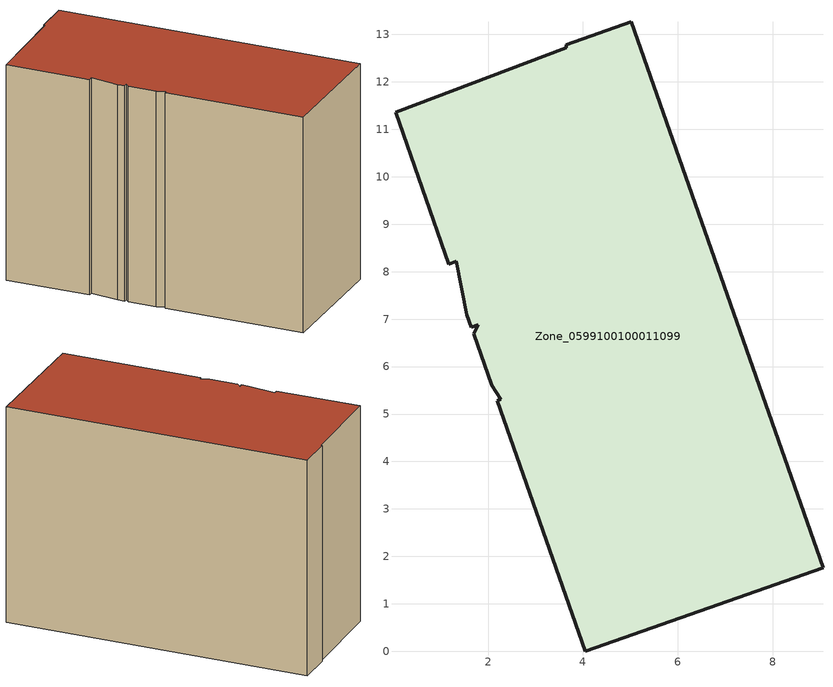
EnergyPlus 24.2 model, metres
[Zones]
Zone_0599100100011099
 floor ground (C_G): 2.19,5.28 2.27,5.32 2.08,5.61 1.69,6.69 1.79,6.88 1.65,6.83 1.55,7.09 1.33,8.22 1.18,8.16 0.05,11.36 3.65,12.71 3.65,12.79 5.02,13.27 9.06,1.76 4.05,0 z0
 wall outside (C_F): 4.05,0 9.06,1.76 5.02,13.27 3.65,12.79 3.65,12.71 0.05,11.36 1.18,8.16 1.33,8.22 1.55,7.09 1.65,6.83 1.79,6.88 1.69,6.69 2.08,5.61 2.27,5.32 2.19,5.28 4.05,0 z0:8.78
 roof outside (C_R): 2.27,5.32 2.19,5.28 4.05,0 9.06,1.76 5.02,13.27 3.65,12.79 3.65,12.71 0.05,11.36 1.18,8.16 1.33,8.22 1.55,7.09 1.65,6.83 1.79,6.88 1.69,6.69 2.08,5.61 z8.78
[BUILDING]
Pand.0599100100011099: North Axis=0; Terrain=City; Loads Convergence Tolerance Value=0.04; Temperature Convergence Tolerance Value=0.4; Solar Distribution=FullExterior; Maximum Number of Warmup Days=25; Minimum Number of Warmup Days=1
[Site:Location]
Rotterdam.The.Hague.AP_ZH_NLD Design_Conditions: Latitude=51.96; Longitude=4.45; Time Zone=1; Elevation=-4.5
[SITE:GROUNDTEMPERATURE:BUILDINGSURFACE]
18, 18, 18, 18, 18, 18, 18, 18, 18, 18, 18, 18
[MATERIAL] Thermal Absorptance=0.9; Solar Absorptance=0.7; Visible Absorptance=0.7
Name | Roughness | Thickness | Conductivity | Density | Specific Heat
G.TC.2015-2018 | MediumSmooth | 0.15 | 0.0428571 | 540 | 1210
F.TC.2015-2018 | Rough | 0.3 | 0.0666667 | 1920 | 840
R.TC.2015-2018 | MediumRough | 0.2 | 0.0333333 | 1500 | 1000
[CONSTRUCTION]
C_G: G.TC.2015-2018
C_F: F.TC.2015-2018
C_R: R.TC.2015-2018
[ZONE]
Zone_0599100100011099: Type=1; Multiplier=1; Ceiling Height=Autocalculate; Volume=Autocalculate; Floor Area=autocalculate; Part of Total Floor Area=Yes
[ZONEINFILTRATION:DESIGNFLOWRATE]
Infil_Zone_0599100100011099: Zone or ZoneList or Space or SpaceList=Zone_0599100100011099; Schedule=AlwaysOn; Design Flow Rate Calculation Method=Flow/Area; Flow Rate per Floor Area=0.0015; Constant Term Coefficient=1; Temperature Term Coefficient=0; Velocity Term Coefficient=0; Velocity Squared Term Coefficient=0
[HVACTEMPLATE:ZONE:IDEALLOADSAIRSYSTEM]
Zone_0599100100011099: Maximum Heating Supply Air Temperature=50; Minimum Cooling Supply Air Temperature=13; Maximum Heating Supply Air Humidity Ratio=0.0156; Minimum Cooling Supply Air Humidity Ratio=0.0077; Heating Limit=NoLimit; Cooling Limit=NoLimit; Dehumidification Control Type=ConstantSensibleHeatRatio; Cooling Sensible Heat Ratio=0.7; Dehumidification Setpoint=60; Humidification Control Type=None; Humidification Setpoint=30; Outdoor Air Method=None; Outdoor Air Flow Rate per Person=0.00944; Outdoor Air Flow Rate per Zone Floor Area=0; Outdoor Air Flow Rate per Zone=0; Demand Controlled Ventilation Type=None; Outdoor Air Economizer Type=NoEconomizer; Heat Recovery Type=None; Sensible Heat Recovery Effectiveness=0.7; Latent Heat Recovery Effectiveness=0.65
[ZONECONTROL:THERMOSTAT]
ThermostatControl_Zone_0599100100011099: Zone or ZoneList=Zone_0599100100011099; Control Type Schedule=DualSetpointControlType; Control 1=Thermostat_Zone_0599100100011099; Temperature Difference Between Cutout And Setpoint=0
[THERMOSTATSETPOINT:DUALSETPOINT]
Thermostat_Zone_0599100100011099: Heating Setpoint Temperature Schedule=HeatingSetpoint_Zone_0599100100011099; Cooling Setpoint Temperature Schedule=CoolingSetpoint_Zone_0599100100011099
[SCHEDULE:COMPACT]
HeatingSetpoint_Zone_0599100100011099: Through: 12/31, For: AllDays, Until: 24:00, 21
CoolingSetpoint_Zone_0599100100011099: Through: 12/31, For: AllDays, Until: 24:00, 24
DualSetpointControlType: Through: 12/31, For: AllDays, Until: 24:00, 4
AlwaysOn: Through: 12/31, For: AllDays, Until: 24:00, 1
